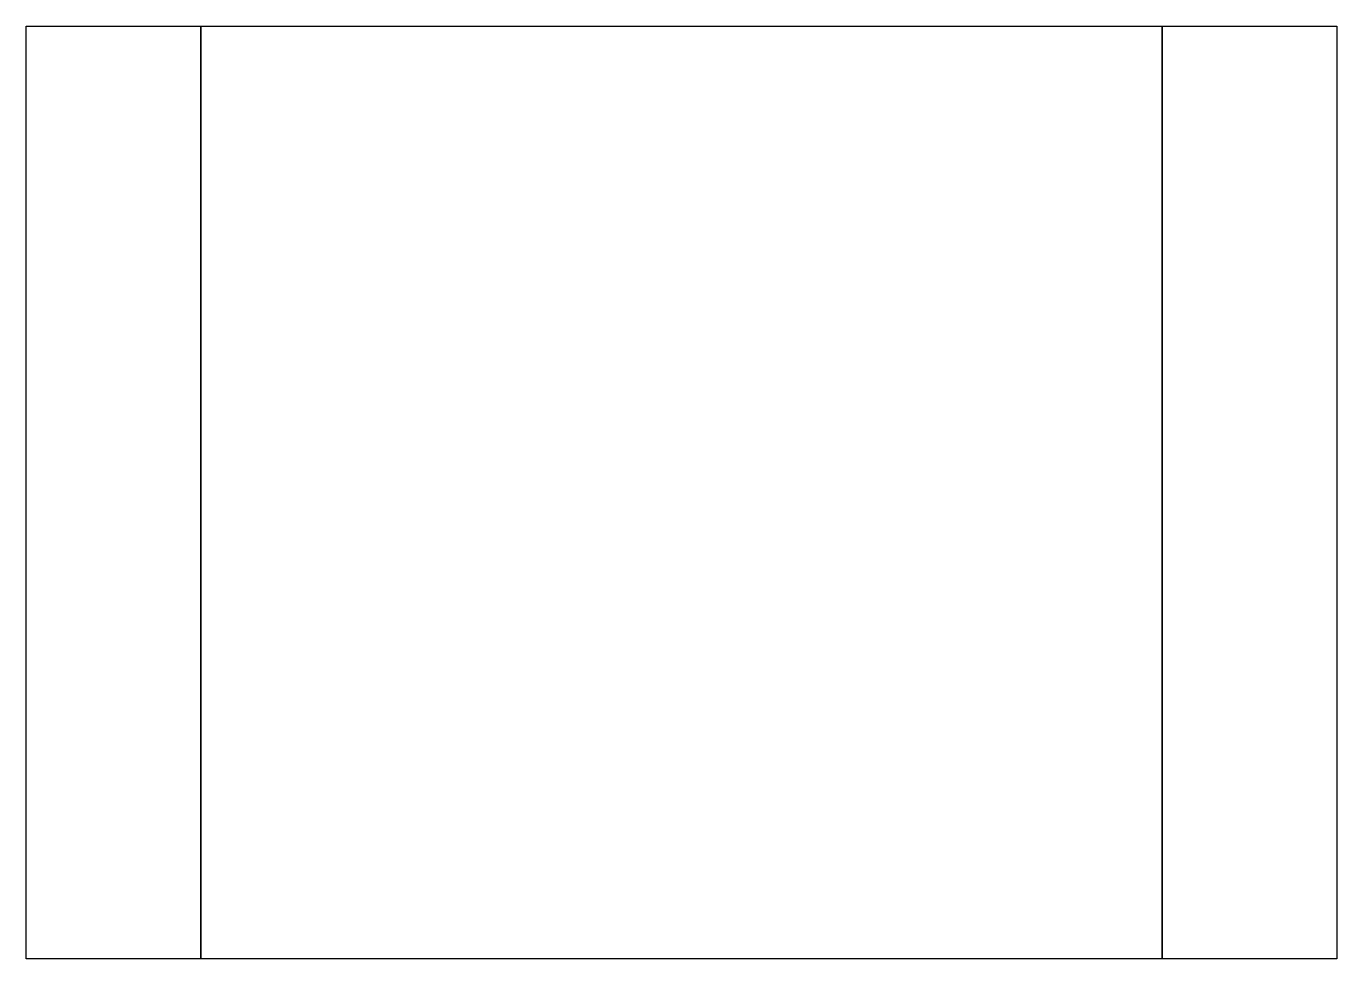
# Model space of a CAD drawing. Extents: x -2.25 to 2.25, y -1.6 to 1.6.
import ezdxf

# ---------------------------------------------------------------- set-up
doc = ezdxf.new("R2010")
doc.units = 0
doc.layers.get('0').update_dxf_attribs({"linetype": 'CONTINUOUS'})

msp = doc.modelspace()

# ---------------------------------------------------------------- linework, layer by layer
for points in [[(-2.25, 1.6), (-1.65, 1.6), (-1.65, -1.6), (-2.25, -1.6)], [(1.65, -1.6), (-1.65, -1.6), (-1.65, 1.6), (1.65, 1.6)], [(2.25, -1.6), (1.65, -1.6), (1.65, 1.6), (2.25, 1.6)]]:
    msp.add_lwpolyline(points, close=True)

doc.saveas('drawing.dxf')
